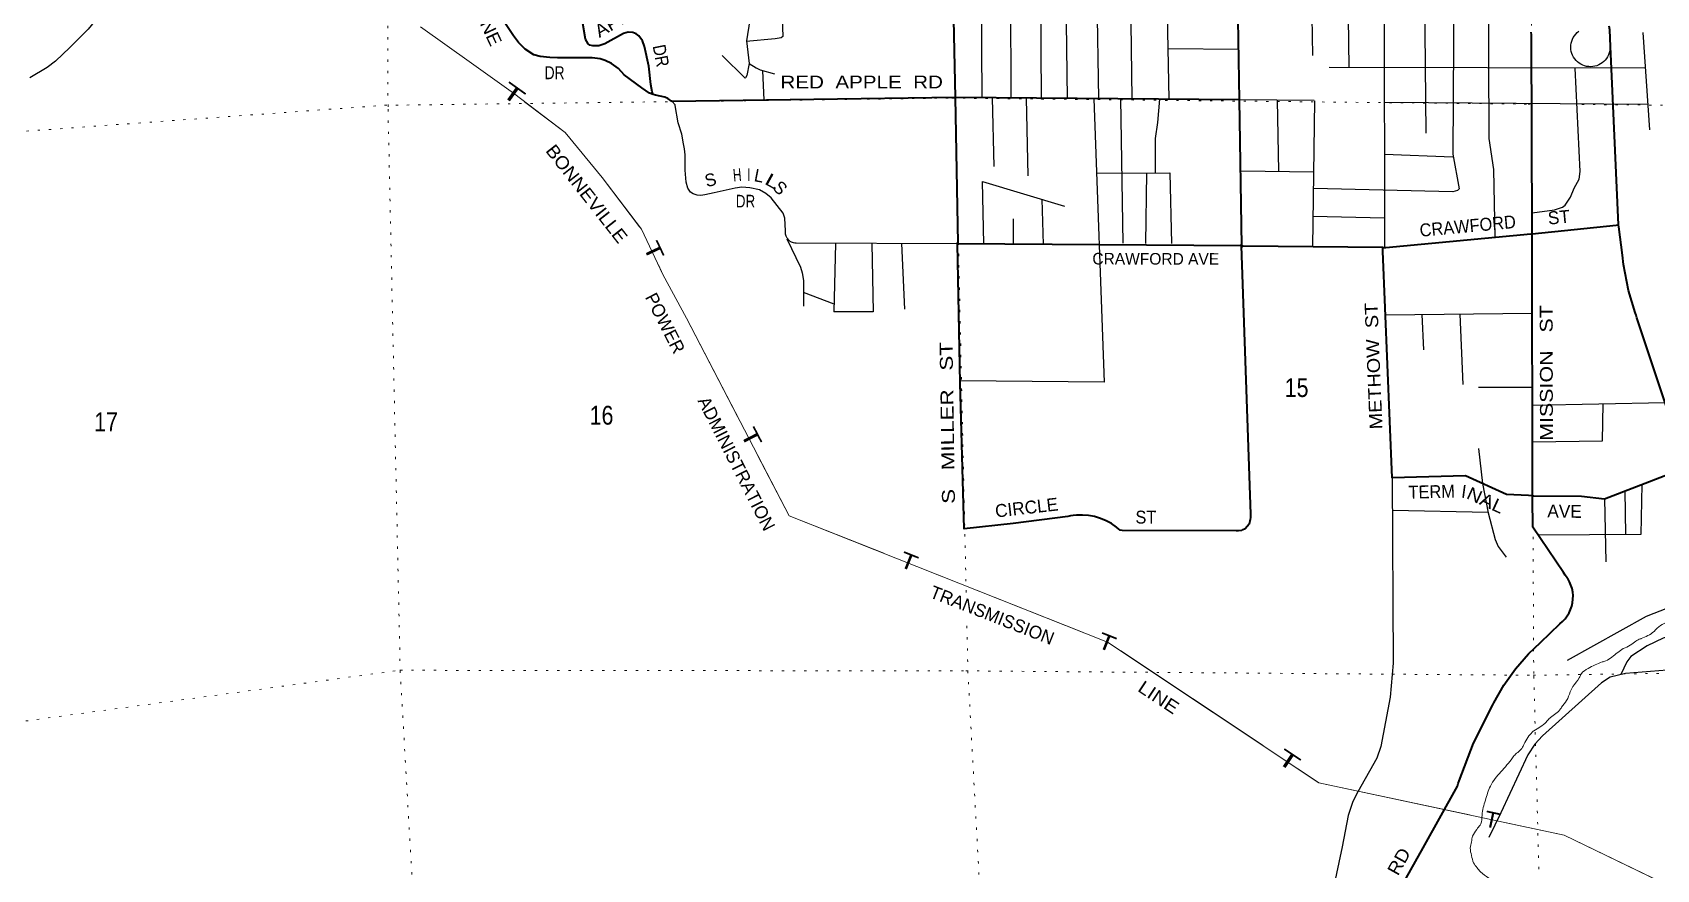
# Model space of a CAD drawing. Header units: feet. Extents: x -8 to 250644, y -192250 to 1368.
# Drawn here: x 159837 to 175028, y -40292 to -32455 of the extents above; entities that cross this region are included whole.
import ezdxf
from ezdxf.enums import TextEntityAlignment as Align

# ---------------------------------------------------------------- set-up
doc = ezdxf.new("R2010")
doc.units = ezdxf.units.FT
doc.header["$LTSCALE"] = 70
doc.linetypes.add('DOTTED', pattern=[1.5, 0.3, -1.2])
for name, color, linetype, lineweight in [('24', 7, 'Continuous', 25), ('26', 7, 'Continuous', 40), ('29', 7, 'Continuous', 25), ('39', 7, 'Continuous', 13), ('46', 7, 'Continuous', 13), ('7', 7, 'DOTTED', 13)]:
    doc.layers.add(name, color=color, linetype=linetype, lineweight=lineweight)
doc.layers.add('27', color=7, linetype='Continuous')
doc.layers.add('30', color=7, linetype='Continuous')

msp = doc.modelspace()

# ---------------------------------------------------------------- linework, layer by layer
at = {"layer": '24'}
msp.add_lwpolyline([(174597.24, -32587.29), (174593.64, -32608.84), (174590.87, -32627.89), (174586.13, -32646.56), (174579.46, -32664.62), (174570.94, -32681.89), (174560.66, -32698.18), (174548.73, -32713.3), (174535.29, -32727.09), (174520.48, -32739.4), (174504.46, -32750.09), (174487.42, -32759.05), (174469.53, -32766.18), (174451, -32771.41), (174432.02, -32774.66), (174412.8, -32775.92), (174393.56, -32775.15), (174374.5, -32772.39), (174355.84, -32767.64), (174337.77, -32760.97), (174320.51, -32752.45), (174304.22, -32742.17), (174289.1, -32730.24), (174275.32, -32716.8), (174263.01, -32701.99), (174252.31, -32685.98), (174243.35, -32668.93), (174236.22, -32651.04), (174231, -32632.51), (174227.75, -32613.53), (174226.49, -32594.31), (174227.25, -32575.07), (174230.02, -32556.01), (174234.77, -32537.35), (174241.44, -32519.28), (174249.96, -32502.01), (174260.24, -32485.73), (174272.17, -32470.61), (174285.61, -32456.82), (174300.42, -32444.51)], dxfattribs=at)
at = {"layer": '26'}
for p, q in [((174673.75, -34256.76), (174597.24, -32587.29)), ((168469.53, -33064.89), (165819.24, -33101.18)), ((168496.39, -34428.43), (168469.53, -33064.89)), ((171127.58, -33086.19), (168469.53, -33064.89)), ((171149.71, -34454.22), (171127.58, -33086.19)), ((171150.01, -34472.54), (171149.71, -34454.22)), ((173869.17, -36791.79), (173864.41, -34339.98))]:
    msp.add_line(p, q, dxfattribs=at)
for points in [[(165643.51, -33036.19), (165634.06, -33010.01), (165619.77, -32943.25), (165603.22, -32769.18), (165561.08, -32586.45), (165541.94, -32534.94), (165507.98, -32487.71), (165483.05, -32467.58), (165451.5, -32454.96), (165409.43, -32452.85), (165365.77, -32464.09), (165192.14, -32560.29), (165133.89, -32579.13), (165079.54, -32581.06), (165051.86, -32572.82), (165035.03, -32560.19), (165010, -32518.19), (164979.91, -32333.59), (164958.6, -32080.99), (164971.65, -31741.5), (165297.33, -31741.24)], [(168469.53, -33064.89), (168443.57, -31746.86), (168443.45, -31738.71)], [(171127.58, -33086.19), (171109.34, -31958.48), (171108.59, -31933.48), (171108.09, -31908.48), (171104.63, -31736.57)], [(165643.51, -33036.19), (165608.94, -33023.75), (165536.1, -32974.15), (165370.12, -32850.98), (165319.31, -32791.12), (165252.55, -32745.48), (165193.99, -32717.87), (165146.51, -32703.31), (165073.11, -32692.85), (164749.37, -32691.85), (164676.42, -32690.68), (164584.36, -32679.32), (164525.91, -32663.78), (164445.02, -32612.23), (164438.91, -32604.24), (164382.11, -32548.46), (164337.33, -32486.52), (164225.21, -32316.6)], [(173864.41, -34339.98), (173864.38, -34327.02), (173857.19, -32477.96), (173856.95, -32453.39)], [(174597.24, -32587.29), (174589.99, -32429.05), (174585.66, -32394.96)], [(165819.24, -33101.18), (165815.38, -33096.9), (165780.3, -33074.45), (165752.02, -33060.63), (165663.4, -33043.35), (165643.51, -33036.19)], [(173864.41, -34339.98), (174651.02, -34259.1), (174673.75, -34256.76)], [(175249.15, -36342.49), (174844.76, -35127.84), (174836.44, -35102.84), (174827.19, -35077.84), (174765.07, -34870.52), (174718.96, -34626.01), (174709.01, -34540.63), (174674.6, -34275.36), (174673.75, -34256.76)], [(171143.67, -34454.17), (168488.53, -34432.57), (168488.28, -34420.46)], [(171143.67, -34454.17), (171229.3, -36965.06), (171230.31, -36994.72), (171225.97, -37015.06), (171216.55, -37059.17), (171179.88, -37100.91), (171151.53, -37115.95), (171147.74, -37116.62), (171118.67, -37121.78), (171097.74, -37121.67), (170031.22, -37116.23), (170011.82, -37116.13), (169981.22, -37090.64), (169975.41, -37085.8), (169928.6, -37053.42), (169878.66, -37026.11), (169826.14, -37004.17), (169771.62, -36987.84), (169715.68, -36977.3), (169658.95, -36972.66), (169602.05, -36973.98), (169570.59, -36978.03), (169545.59, -36981.24), (169520.59, -36986.17), (169009.37, -37053.41), (168551.4, -37102.42), (168515.5, -35738.07), (168488.53, -34432.57)], [(172467.25, -34467.94), (171161.92, -34454.32), (171149.71, -34454.22), (171143.67, -34454.17), (171143.2, -34440.49)], [(172467.25, -34467.94), (172497.71, -34468.26), (173852.43, -34341.21), (173864.41, -34339.98)], [(173869.17, -36791.79), (173831.93, -36790.12), (173623.49, -36779.83), (173241.86, -36606.26), (172556.09, -36624.6), (172468.64, -34501.59), (172467.25, -34467.94)], [(173869.17, -36791.79), (173881.93, -36792.1), (174327.68, -36797.56), (174543.09, -36819.73), (175140.6, -36590.95), (175137.47, -36561.49), (175137.44, -36531.86), (175140.5, -36502.39), (175146.63, -36473.4), (175155.75, -36445.22), (175167.77, -36418.14), (175182.56, -36392.46), (175199.94, -36368.47), (175219.74, -36346.43), (175236.98, -36330.53)], [(172026.29, -41550.66), (172846.72, -40088.54), (173167.23, -39511), (173173.54, -39486), (173182.97, -39461), (173315.73, -39109.03), (173496.54, -38748.99), (173507.14, -38730.49), (173599.11, -38566.53), (173707.73, -38413.08), (173831.78, -38271.82), (173942.92, -38167.19), (174124.47, -37990.49), (174149.76, -37968.5), (174172.61, -37943.99), (174192.77, -37917.23), (174210.03, -37888.5), (174224.18, -37858.13), (174235.09, -37826.45), (174242.63, -37793.8), (174246.71, -37760.54), (174247.29, -37727.04), (174244.36, -37693.66), (174237.97, -37660.77), (174228.17, -37628.73), (174215.07, -37597.88), (174198.83, -37568.58), (174193.05, -37560.33), (174174.86, -37535.18), (174158.1, -37510.33), (173871.46, -37085.4), (173869.23, -36819.84), (173869.17, -36791.79)]]:
    msp.add_lwpolyline(points, dxfattribs=at)
at = {"layer": '29'}
for p, q in [((171767.02, -29832.94), (171809.12, -32670.95)), ((170412.29, -29985), (170464.87, -33080.88)), ((169764.36, -30292.62), (169807.29, -33075.61)), ((170085, -30436.36), (170120.07, -33078.12)), ((172480.91, -30445.39), (172483.3, -34475.23)), ((172841.87, -30454.64), (172870.78, -33397.86)), ((168709.86, -31738.5), (168716.56, -33066.87)), ((168984.17, -31738.28), (168987.22, -33069.04)), ((169263.11, -31738.05), (169272, -33078.33)), ((169497.84, -31737.86), (169514.58, -33073.26)), ((174900.1, -32456.59), (174961.46, -33366.39)), ((170456.79, -32605.05), (171119.89, -32610.79)), ((166664.4, -32811.94), (166677.31, -33089.29)), ((174922.53, -32789.16), (171964.9, -32783.34)), ((168812.76, -33067.64), (168828.86, -33709.72)), ((169131.65, -33070.19), (169148.74, -33798.06)), ((170015.8, -33077.28), (170036.78, -34428.83)), ((171826.42, -33091.79), (171127.58, -33086.19)), ((171479.4, -33089.01), (171491.92, -33754.89)), ((174945.54, -33130.38), (172482.49, -33111.45)), ((172482.78, -33593.83), (173123.71, -33620.39)), ((170256.91, -33769.26), (170249.32, -34430.25)), ((171138.31, -33749.75), (171821.22, -33759.67)), ((169277.35, -34016.86), (169291.08, -34439.1)), ((171814.3, -34174.69), (172483.13, -34189.26)), ((169011.44, -34200.72), (169010.19, -34436.81)), ((167347.71, -34429.9), (167334.25, -35071.25)), ((167688.94, -34430.7), (167701.8, -35069.61)), ((167967.28, -34431.34), (167993.78, -35046.22)), ((167335.8, -34997.36), (167048.35, -34888.4)), ((167701.8, -35069.61), (167334.25, -35071.25)), ((172493.24, -35098.68), (173865.85, -35083.97)), ((173186.94, -35091.25), (173217.01, -35749.48)), ((172831.84, -35095.05), (172848.06, -35425.16)), ((173867.2, -35777.68), (173361.74, -35779.8)), ((173867.52, -35944.15), (175108.27, -35919.33)), ((174733.15, -36746.96), (174738.27, -37155.57)), ((174543.09, -36819.73), (174553.7, -37411.35)), ((173454.06, -36948.87), (172557.85, -36931.71))]:
    msp.add_line(p, q, dxfattribs=at)
for points in [[(171397.36, -28896.85), (171724.96, -29474.06), (171625.83, -29563.49), (172120.06, -30445.67), (172151.34, -32783.71)], [(173142.36, -30450.2), (173123.86, -33595.28), (173182.05, -33919.37), (173167.38, -33935.04), (173122.24, -33946.16), (171818.65, -33916)], [(161040.69, -31163.66), (160976.51, -31170.77), (160929.63, -31192.18), (160901.1, -31215.63), (160693.21, -31453.23), (160662.64, -31505.24), (160644.29, -31551.12), (160469.02, -32240.46), (160440.48, -32309.8), (160414, -32356.71), (160358.96, -32424.01), (160187.76, -32595.32), (160051.22, -32724.83), (159975.8, -32782.95), (159812.75, -32880.85)], [(166001.67, -31740.67), (166019.29, -31889.34), (166025.33, -31905.62), (166048.71, -31919.66), (166112.31, -31952.36), (166340, -32043.82), (166463.71, -32156.6), (166530.3, -32254.19), (166544.32, -32296.29), (166548.16, -32336.02), (166514.56, -32534.92), (166541.28, -32747.12), (166605.11, -32787.56), (166642.26, -32806.04), (166779.05, -32842.47)], [(166827.4, -31741.15), (166856.87, -32492.66), (166838.89, -32504.5), (166782.95, -32513.61), (166513.6, -32540.62)], [(173451.96, -31939.19), (173460.85, -33448.82), (173504.58, -33739.01), (173516.73, -34372.69)], [(166541.28, -32747.12), (166518.61, -32857.74), (166506.92, -32881.14), (166502.87, -32881.92), (166289.73, -32671.99)], [(173863.67, -34143.91), (174074.69, -34117.02), (174149.26, -34089.44), (174172.64, -34070.72), (174224.07, -33995.86), (174258.58, -33912.28), (174303.63, -33827.52), (174312.91, -33757.25), (174267.96, -32787.87)], [(168488.53, -34432.57), (168486.37, -34432.55), (166981, -34429.05), (166977.87, -34428.88), (166966.84, -34427.55), (166956.02, -34425.08), (166945.51, -34421.49), (166935.43, -34416.82), (166925.9, -34411.12), (166917.02, -34404.46), (166908.88, -34396.91), (166901.58, -34388.54), (166895.19, -34379.46), (166889.78, -34369.76), (166886.91, -34363.05), (166881.27, -34342.64), (166879.85, -34313.05), (166874.08, -34192.62), (166857.59, -34146.51), (166802.66, -34074.62), (166745.73, -34004.74), (166697.1, -33962.96), (166636.48, -33929.33), (166546.3, -33909.32), (166473.38, -33904.71), (166411.13, -33913.34), (166214.44, -33955.4), (166125.63, -33976.67), (166089.87, -33980.88), (166053.79, -33979.03), (166016.25, -33966.15), (165993.2, -33949.42), (165966.74, -33913.46), (165952.15, -33855.27), (165943.11, -33742.72), (165942.64, -33599.93), (165936.33, -33543.1), (165926.84, -33497.48), (165911.96, -33407.1), (165875.33, -33301.06), (165849.26, -33140.18), (165847.18, -33132.15), (165819.24, -33101.18)], [(169765.59, -33075.27), (169860.59, -35728.19), (168515.08, -35717.95)], [(170378.92, -33080.19), (170359.44, -33298.11), (170339.24, -33446.73), (170337.24, -33768.75)], [(171830.48, -33095.75), (171820.97, -33777.55), (171809.49, -34461.38)], [(168735.59, -34434.58), (168722.38, -33851.37), (169491.11, -34080.6)], [(169790.55, -33772.22), (170475.59, -33767.87), (170489.89, -34429.33)], [(166894.34, -34387.45), (167020.25, -34652.02), (167037.62, -34704.67), (167047.89, -34778), (167048.88, -35016.58)], [(173868.19, -36286.61), (174523.31, -36276.75), (174528.89, -35930.92)], [(173362.88, -36351.2), (173399.05, -36677.57), (173454.61, -36951.57), (173519.89, -37201.4), (173548.43, -37267.46), (173622.2, -37366.56)], [(172556.09, -36624.6), (172566.05, -38359.85), (172537.97, -38678.98), (172449.66, -39138.96), (172410.8, -39249.94), (172234.31, -39564.86), (172187.82, -39653.62), (172144.83, -39784.49), (172086.39, -40079.93), (171813.85, -41370.44), (171771.7, -41499.38), (171547.16, -42007.25), (171458.43, -42140.37), (171363.75, -42250.08), (170400.84, -43164.04), (170354.99, -43228.17), (170302.77, -43337.66), (170239.83, -43595.06), (170188.88, -44008.71), (170158.61, -44121.81), (170111.41, -44226.19), (169789.65, -44708.89)], [(174891.38, -36686.37), (174882.61, -37154.73), (173921.99, -37160.31)], [(175517.67, -37608.31), (175367.25, -37672.18), (175330.45, -37694.63), (175263.25, -37771.63), (175226.98, -37803.18), (175129.82, -37843.43), (174932.32, -37922.03), (174193.71, -38336.02)], [(175356.92, -38033.74), (175335.7, -38274), (175306.46, -38327.2), (175269.06, -38364.63), (175212.95, -38402.06), (175127.08, -38424.91), (174736.52, -38455.73), (174595.77, -38490.96), (174513.09, -38544.66), (173961.92, -39038.58), (173889.75, -39117.91), (173825.82, -39216.67), (173572.01, -39761.1), (173460.61, -39991.02)], [(175356.92, -38033.74), (175091.38, -38126.02), (174941.78, -38196.59), (174788.66, -38296.7), (174750.06, -38345.92), (174695.12, -38466.09)]]:
    msp.add_lwpolyline(points, dxfattribs=at)
at = {"layer": '39'}
msp.add_spline([(175475.31, -37885.2), (175433.77, -37895.72), (175323.34, -37904.24), (175261.43, -37923.74), (175135.82, -37972.84), (175064.17, -38006.65), (175005.07, -38062.29), (174883.88, -38129.4), (174877.88, -38131.54), (174834.11, -38152.65), (174782.69, -38192.03), (174717.03, -38223.69), (174665.52, -38259.04), (174552.64, -38338.04), (174520.7, -38348.82), (174387.31, -38410.16), (174327.99, -38455.76), (174304.81, -38498.52), (174246.24, -38578.31), (174221.22, -38629.17), (174186.78, -38708.4), (174139.91, -38771.82), (174130.22, -38788.13), (174035.47, -38868.72), (174023.64, -38879.05), (173996.2, -38911.86), (173881.36, -38992.9), (173857.68, -39013.55), (173779.95, -39136.01), (173750.73, -39178.92), (173709.23, -39212.04), (173681.85, -39246.86), (173572.09, -39376.07), (173474.52, -39511.04), (173427.17, -39642.87), (173396.08, -39782.38), (173383.83, -39865.15), (173354.57, -39906.04), (173346.75, -39916.28), (173307.93, -39979.52), (173297.03, -40032.06), (173286.26, -40090.65), (173297.87, -40160.8), (173317.48, -40228.75), (173350.7, -40276.29), (173381.66, -40311.81), (173459.42, -40372.41), (173510.61, -40413.51), (173534.05, -40473.33), (173541.07, -40517.43), (173518.55, -40590.37), (173454.09, -40676.31), (173416.39, -40699.29), (173410.45, -40703.45), (173311.59, -40780.11), (173290.24, -40814.78), (173250.62, -40841.83), (173209.34, -40885.01), (173144.39, -40948.84), (173105.53, -41010.06), (173044.86, -41085.87), (173033.83, -41132.38), (172976.29, -41258.41), (172945.64, -41327.5), (172888.42, -41377.07), (172837.23, -41426.5), (172814.18, -41475.31), (172779.06, -41614.91), (172777.28, -41625.01), (172757.62, -41736.1), (172693.82, -41852.2), (172595.77, -41965.05), (172439.12, -42065.15), (172383.59, -42100.6), (172332.76, -42166.12), (172305.82, -42221.04), (172281.42, -42300.05), (172264.09, -42425.17), (172264.22, -42431.2), (172188.82, -42477.16), (172163.59, -42517.96), (172078.04, -42560.12), (172028.06, -42573.32), (172020.1, -42577.52), (171922.86, -42636.04), (171879.49, -42675.24), (171838.79, -42744.56), (171775.95, -42812.36), (171726.32, -42841.65), (171666.99, -42887.24)], degree=3, dxfattribs=at)
at = {"layer": '46'}
for p, q in [((168171.31, -37478.73), (169658.51, -38068.83)), ((170015.87, -38243.9), (171347.41, -39131.02))]:
    msp.add_line(p, q, dxfattribs=at)
for points in [[(163465.76, -32402.85), (163943.98, -32743.82), (164336.04, -33024.79), (164819.01, -33391.78), (165164.65, -33812.85), (165534.17, -34297.64), (165732.99, -34720.73), (165955.54, -35129.08), (166914.12, -36979.91), (169892.37, -38161.62), (171870.39, -39479.45), (174165.57, -39969.7), (175843.99, -40784.72), (181693.54, -42408.66), (183802.33, -43507.62), (184303.87, -43672.91), (184769.88, -43863.31), (185208.98, -44026.29), (185638.7, -44213.68), (186106.67, -44402.02), (186847.74, -44498.36)], [(163465.76, -32402.85), (163943.98, -32743.82), (164116.84, -32867.7)], [(164439.8, -33103.64), (164819.01, -33391.78), (165164.65, -33812.85), (165515.63, -34273.31)], [(165691.28, -34631.98), (165732.99, -34720.73), (165955.54, -35129.08), (166432.39, -36049.79)], [(166616.35, -36404.98), (166914.12, -36979.91), (167799.51, -37331.21)], [(171680.3, -39352.8), (171870.39, -39479.45), (173280.09, -39780.56)], [(173623.08, -39853.82), (174165.57, -39969.7), (175087.28, -40417.27)]]:
    msp.add_lwpolyline(points, dxfattribs=at)
at = {"layer": '7'}
for p, q in [((173855.02, -33125.84), (173868.67, -30754.06)), ((174329.39, -33129.81), (175278.37, -33136.82))]:
    msp.add_line(p, q, dxfattribs=at)
for points in [[(162954.9, -15155.66), (162957.23, -17114.98), (163037.58, -22508.36), (163143.64, -27668.93), (163162.89, -33174.01), (163276.65, -38429.91), (163630.31, -44644.3), (163625.65, -45260.37)], [(168570.78, -37698.4), (168467.74, -33036.86), (168398.9, -27754.89), (168372.28, -22553.52), (168342.06, -17176.45), (168318.98, -16339.6)], [(155627.26, -33580.16), (158105.92, -33499.52), (163130.18, -33137.06), (168436.81, -33069.57), (173826.1, -33126.09), (173850.84, -33126.27)], [(174052.23, -45182.63), (174048.54, -44906.23), (173879.55, -38457.98), (173869.89, -36393.61)], [(168908.98, -45221.57), (168931.43, -44742.83), (168587.43, -38451.87), (168575.96, -37932.89)], [(155663.35, -39149.17), (157902.04, -39154.77), (163275.78, -38426.46), (168567.64, -38432.11), (173874.13, -38473.21), (177156.01, -38424.12)]]:
    msp.add_lwpolyline(points, dxfattribs=at)

# ---------------------------------------------------------------- texts
at = {"layer": '27'}
for s, height, rotation, width, p in [('SKYLINE', 120.7, 295, 1.1, (163806.34, -31914.73)), ('APPLELAND', 120, 30.092, 1.1, (165139.32, -32507.39)), ('DR', 120, 281.133, 0.9, (165637.26, -32582.06)), ('RED  APPLE  RD', 120, 0.046, 1.2, (166833.6, -32979.69)), ('CRAWFORD', 120.7, 5.31, 0.95, (172818.1, -34368.22)), ('METHOW  ST', 120.7, 92.314, 1.15, (172465.45, -36168.41)), ('MISSION   ST', 120, 90.111, 1.25, (174058.88, -36278.7)), ('S   MILLER   ST', 120.7, 90.877, 1.3, (168466.13, -36867.68)), ('TERM', 120.7, 1.484, 0.95, (172709.38, -36820.27)), ('NAL', 120.7, 335.497, 1.15, (173240.8, -36813.83)), ('ST', 120.7, 359.659, 0.95, (170153.5, -37052.39)), ('RD', 120.7, 60.8, 1.1, (172609.02, -40357.34))]:
    msp.add_text(s, height=height, rotation=rotation, dxfattribs=dict(at, width=width)).set_placement(p)
at = {"layer": '27', "width": 0.8}
msp.add_text('DR', height=120.7, dxfattribs=at).set_placement((164627.48, -32892.48))
at = {"layer": '27'}
for s, height, rotation, p in [('ST', 120.7, 5.31, (174017.52, -34254.22)), ('CRAWFORD AVE', 108.6, 359.845, (169751, -34626.84)), ('I', 120.7, 352.484, (173196.78, -36808.76)), ('CIRCLE', 120.7, 6.559, (168848.37, -36996.83)), ('AVE', 120.7, 359.251, (174005.91, -36995.65))]:
    msp.add_text(s, height=height, rotation=rotation, dxfattribs=at).set_placement(p)
at = {"layer": '30'}
for s, height, rotation, p in [('S', 117.7, 15.005, (166143.7, -33905.18)), ('L', 117.6, 348.999, (166579.84, -33846)), ('S', 117.7, 315, (166752.07, -33914.17))]:
    msp.add_text(s, height=height, rotation=rotation, dxfattribs=at).set_placement(p)
for s, rotation, width, p in [('H', 4.998, 0.7, (166394.21, -33850.79)), ('L', 331.006, 1.5, (166675.05, -33867.78))]:
    msp.add_text(s, height=117.7, rotation=rotation, dxfattribs=dict(at, width=width)).set_placement(p)
for s, width, p in [('I', 0.75, (166521.2, -33845.1)), ('DR', 0.8, (166415.49, -34092.85))]:
    msp.add_text(s, height=117.7, dxfattribs=dict(at, width=width)).set_placement(p)
at = {"layer": '46'}
for rotation, width, p in [(324.373, 1.7, (164289.69, -33091.32)), (295.17, 1.4, (165579.57, -34531.93)), (297.38, 1.45, (166492.48, -36281.82)), (338.358, 1.3, (168005.47, -37478.42)), (338.358, 1.3, (169857.98, -38235.21)), (326.327, 1.65, (171545.19, -39333.15)), (347.943, 1.1, (173471.42, -39899.35))]:
    msp.add_text('T', height=150, rotation=rotation, dxfattribs=dict(at, width=width)).set_placement(p, align=Align.CENTER)
for s, rotation, width, p in [('BONNEVILLE', 308.103, 1.1, (164630.03, -33563.55)), ('LINE', 326.518, 1.15, (170165.79, -38615.82))]:
    msp.add_text(s, height=120.7, rotation=rotation, dxfattribs=dict(at, width=width)).set_placement(p)
for s, rotation, p in [('POWER', 296.964, (165562.94, -34932.47)), ('ADMINISTRATION', 296.964, (166055.85, -35903.14)), ('TRANSMISSION', 338.518, (168220.47, -37741.48))]:
    msp.add_text(s, height=120.7, rotation=rotation, dxfattribs=at).set_placement(p)
at = {"layer": '7', "width": 0.85}
for s, p in [('15', (171550.44, -35867.79)), ('16', (165048.62, -36126.59)), ('17', (160413.77, -36188.31))]:
    msp.add_text(s, height=176, dxfattribs=at).set_placement(p)

doc.saveas('drawing.dxf')
